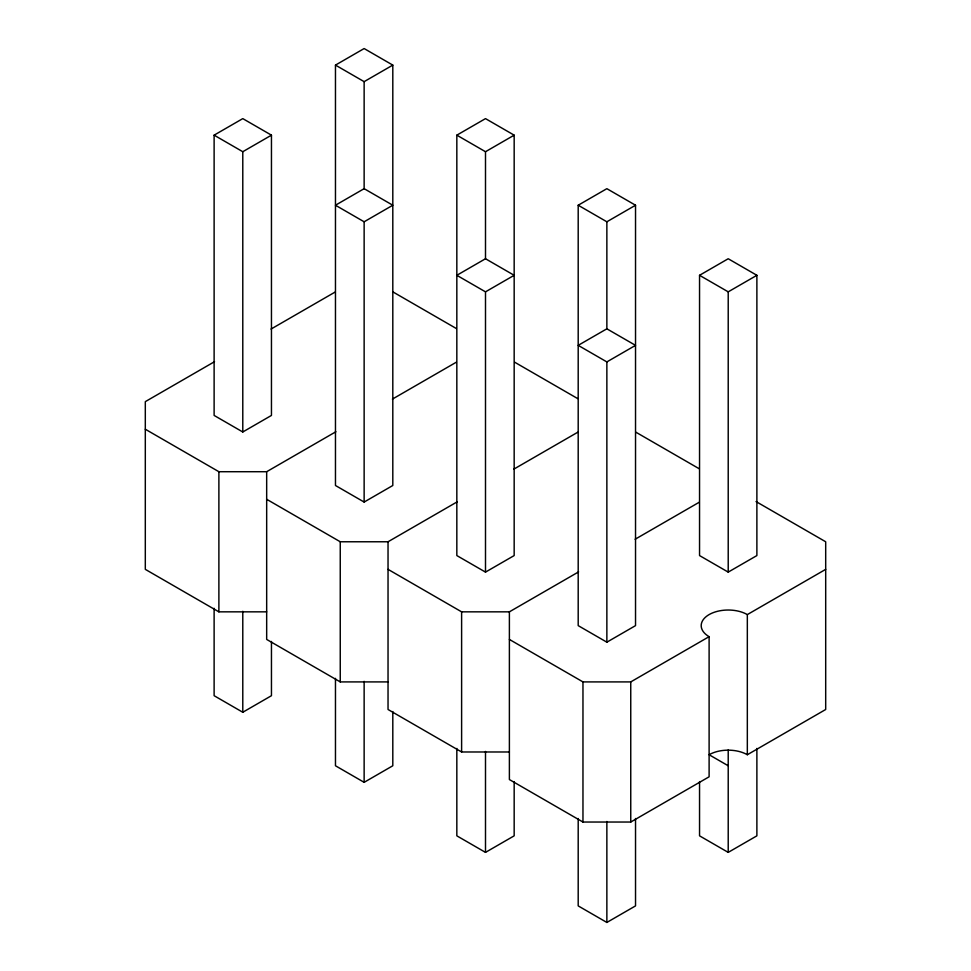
<?xml version="1.0" encoding="UTF-8"?>
<svg xmlns="http://www.w3.org/2000/svg" width="971" height="971" viewBox="0 0 971 971"><rect width="100%" height="100%" fill="white"/><g stroke="black" fill="none" stroke-linecap="round" stroke-linejoin="round"><path stroke-width="1.46" d="M214.118 135.163L242.786 118.62L271.455 135.163L271.455 415.43L242.786 431.986L214.118 415.43L214.118 135.163L242.786 151.719L271.455 135.163M335.468 65.106L364.137 48.55L392.806 65.106L392.806 485.5L364.137 502.056L335.468 485.5L335.468 65.106L364.137 81.649L392.806 65.106M456.831 135.163L485.5 118.62L514.169 135.163L514.169 555.57L485.5 572.113L456.831 555.57L456.831 135.163L485.5 151.719L514.169 135.163M364.137 221.789L392.806 205.233L364.137 188.677L335.468 205.233L364.137 221.789L364.137 502.056M214.53 361.685L145.31 401.642L145.31 569.358L218.888 611.839L266.673 611.839M271.03 329.06L335.031 292.113M578.194 205.233L606.863 188.677L635.532 205.233L635.532 625.627L606.863 642.183L578.194 625.627L578.194 205.233L606.863 221.789L635.532 205.233M485.5 291.846L514.169 275.303L485.5 258.747L456.831 275.303L485.5 291.846L485.5 572.113M145.31 429.231L218.888 471.712L266.673 471.712L335.893 431.743M392.393 399.117L456.382 362.171M699.545 275.303L728.214 258.747L756.882 275.303L756.882 555.57L728.214 572.113L699.545 555.57L699.545 275.303L728.214 291.846L756.882 275.303M606.863 361.916L635.532 345.36L606.863 328.817L578.194 345.36L606.863 361.916L606.863 642.183M266.673 499.288L340.251 541.769L388.036 541.769L457.244 501.813M513.756 469.187L577.745 432.241M214.118 608.307L214.118 695.697L242.786 712.253L271.455 695.697L271.455 641.455M388.036 569.358L461.613 611.839L509.387 611.839L578.607 571.883M635.107 539.257L699.108 502.31M335.468 678.377L335.468 765.767L364.137 782.323L392.806 765.767L392.806 711.525M509.387 639.428L582.964 681.909L630.749 681.909L709.109 636.66A27.03 15.609 0 0 1 709.109 614.594A27.03 15.609 0 0 1 747.33 614.594L825.69 569.358M456.831 748.435L456.831 835.837L485.5 852.38L514.169 835.837L514.169 781.582M509.387 611.839L509.387 779.555L582.964 822.036L630.749 822.036L709.109 776.8L709.109 636.66M728.214 765.767L709.109 754.734A27.03 15.609 0 0 1 747.33 754.734L825.69 709.498L825.69 541.769L756.045 501.57M578.194 818.504L578.194 905.894L606.863 922.45L635.532 905.894L635.532 818.504M699.545 781.582L699.545 835.837L728.214 852.38L756.882 835.837L756.882 748.435M266.673 471.712L266.673 639.428L340.251 681.909L388.036 681.909M388.036 541.769L388.036 709.498L461.613 751.979L509.387 751.979M393.291 292.125L456.358 328.538M514.642 362.195L577.709 398.608M636.005 432.265L699.071 468.677M747.33 614.594L747.33 754.734M728.214 291.846L728.214 572.113M728.214 749.915L728.214 852.38M630.749 681.909L630.749 822.036M606.863 221.789L606.863 329.351M606.863 821.49L606.863 922.45M582.964 681.909L582.964 822.036M485.5 151.719L485.5 259.281M485.5 751.433L485.5 852.38M461.613 611.839L461.613 751.979M364.137 81.649L364.137 189.211M364.137 681.363L364.137 782.323M340.251 541.769L340.251 681.909M242.786 151.719L242.786 431.986M242.786 611.293L242.786 712.253M218.888 471.712L218.888 611.839"/></g></svg>
